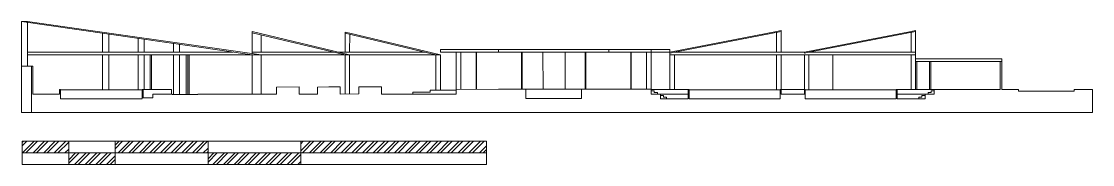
# Model space of a CAD drawing. Header units: metres. Extents: x -48 to 2360, y -1392 to 453.
# Drawn here: x 1280.3 to 1395.7, y 139.3 to 154.7 of the extents above; entities that cross this region are included whole.
import ezdxf

# ---------------------------------------------------------------- set-up
doc = ezdxf.new("R2010")
doc.units = ezdxf.units.M
for name, color, linetype, lineweight in [('corte1', 211, 'Continuous', 20), ('corte2', 213, 'Continuous', 9), ('corte3', 215, 'Continuous', 5), ('estructuras', 255, 'Continuous', 20), ('trazo', 7, 'Continuous', 18)]:
    doc.layers.add(name, color=color, linetype=linetype, lineweight=lineweight)

msp = doc.modelspace()

# ---------------------------------------------------------------- hatches: boundary and pattern name
at = {"layer": 'trazo', "ltscale": 7, "transparency": 33554559}
h = msp.add_hatch(dxfattribs=at)
h.set_pattern_fill('ANSI32', color=256, scale=0.085)
h.set_pattern_definition([(45, (392.8519, 21.33535), (-0.5724913, 0.5724913), []), (45, (393.2336, 21.33535), (-0.5724913, 0.5724913), [])])
h.paths.add_polyline_path([(1285.38, 140.59), (1285.38, 141.84), (1280.38, 141.84), (1280.38, 140.59)])
h.paths.add_polyline_path([(1290.38, 139.34), (1290.38, 140.59), (1285.38, 140.59), (1285.38, 139.34)])
h.paths.add_polyline_path([(1300.38, 140.59), (1300.38, 141.84), (1290.38, 141.84), (1290.38, 140.59)])
h.paths.add_polyline_path([(1310.38, 139.34), (1310.38, 140.59), (1300.38, 140.59), (1300.38, 139.34)])
h.paths.add_polyline_path([(1310.38, 141.84), (1310.38, 140.59), (1330.38, 140.59), (1330.38, 141.84)])

# ---------------------------------------------------------------- linework, layer by layer
at = {"layer": 'corte1', "ltscale": 7, "transparency": 33554687}
for points in [[(1305.12, 151.12), (1280.28, 154.72)], [(1280.28, 154.72), (1280.94, 154.72)], [(1306.12, 151.12), (1280.94, 154.72)], [(1315.63, 151.12), (1305.12, 153.63)], [(1305.12, 153.63), (1305.12, 153.51)], [(1315.15, 151.12), (1305.12, 153.51)], [(1315.64, 153.46), (1315.15, 153.57)], [(1315.15, 153.45), (1315.15, 153.57)], [(1324.92, 151.12), (1315.15, 153.45)], [(1325.42, 151.12), (1315.64, 153.46)], [(1350.11, 151.42), (1361.61, 153.65)], [(1350.61, 151.42), (1362.11, 153.65)], [(1361.61, 153.65), (1362.11, 153.75)], [(1362.11, 153.65), (1362.11, 153.75)], [(1364.61, 151.42), (1376.11, 153.65)], [(1365.11, 151.42), (1376.6, 153.65)], [(1376.11, 153.65), (1376.6, 153.74)], [(1376.6, 153.65), (1376.6, 153.74)], [(1331.66, 151.72), (1325.42, 151.72)], [(1325.42, 151.72), (1325.42, 151.42)], [(1325.42, 151.42), (1331.66, 151.42)], [(1331.66, 151.42), (1331.66, 151.72)], [(1343.56, 151.42), (1343.56, 151.72)], [(1343.56, 151.42), (1350.11, 151.42), (1350.11, 151.72), (1343.56, 151.72)], [(1350.61, 151.42), (1350.11, 151.32)], [(1350.11, 151.32), (1350.11, 151.42)], [(1364.61, 151.42), (1364.61, 151.32)], [(1365.11, 151.42), (1364.61, 151.32)], [(1364.61, 151.32), (1364.61, 151.42)], [(1305.12, 151.12), (1306.12, 151.12)], [(1315.15, 151.12), (1315.63, 151.12)], [(1324.92, 151.12), (1325.42, 151.12)], [(1343.56, 147.43), (1348.11, 147.43), (1348.11, 146.92), (1349.11, 146.92), (1349.11, 146.42), (1352.11, 146.42), (1352.11, 147.42), (1352.21, 147.42), (1352.21, 146.42), (1362.01, 146.42), (1362.01, 147.42), (1362.11, 147.42), (1362.11, 146.92), (1364.61, 146.92), (1364.61, 147.42), (1364.71, 147.42), (1364.71, 146.92), (1364.71, 146.42), (1374.51, 146.42), (1374.51, 147.42), (1374.61, 147.42), (1374.61, 146.42), (1377.61, 146.42), (1377.61, 146.92), (1378.61, 146.92), (1378.61, 147.42), (1385.72, 147.42), (1385.72, 150.42), (1385.87, 150.42), (1385.87, 147.42), (1387.66, 147.42), (1387.66, 147.22), (1393.66, 147.22), (1393.66, 147.42), (1395.66, 147.42), (1395.66, 146.92)], [(1385.72, 150.42), (1376.6, 150.42), (1376.6, 150.72), (1385.87, 150.72), (1385.87, 150.42)], [(1281.52, 146.92), (1281.52, 149.92), (1281.37, 149.92), (1281.37, 146.92), (1281.37, 144.92), (1395.66, 144.92), (1395.66, 146.92)], [(1307.75, 146.92), (1307.75, 147.67), (1310.19, 147.68), (1310.19, 146.92), (1312.19, 146.92), (1312.19, 147.67), (1313.41, 147.68), (1314.63, 147.68), (1314.63, 146.92), (1316.62, 146.93), (1316.62, 147.68), (1319.06, 147.7), (1319.07, 146.92), (1322.44, 146.92), (1322.44, 147.12), (1324.3, 147.12), (1324.3, 147.32), (1327.11, 147.32)], [(1281.52, 146.92), (1284.4, 146.92), (1284.4, 147.42), (1284.5, 147.42), (1284.5, 146.42), (1293.28, 146.42), (1293.28, 146.42)], [(1293.28, 146.42), (1293.28, 146.92), (1293.28, 147.42), (1293.38, 147.42), (1293.38, 146.92), (1293.38, 146.52), (1294.44, 146.52), (1294.44, 146.52)], [(1294.44, 146.52), (1294.44, 146.92), (1296.53, 146.92)], [(1296.53, 146.92), (1296.53, 146.87), (1299.27, 146.87), (1299.27, 146.92)], [(1299.27, 146.92), (1307.75, 146.92)], [(1322.44, 146.92), (1327.11, 146.92), (1327.11, 147.42), (1334.63, 147.43), (1334.63, 146.43)], [(1340.6, 147.43), (1340.6, 146.43)], [(1334.63, 146.43), (1340.6, 146.43)]]:
    msp.add_lwpolyline(points, dxfattribs=at)
at = {"layer": 'corte2', "ltscale": 7, "transparency": 33554687}
for points in [[(1327.61, 147.42), (1327.61, 151.42), (1327.11, 151.42), (1327.11, 148.96), (1327.11, 147.42)], [(1343.56, 151.72), (1331.66, 151.72)], [(1331.66, 151.42), (1343.56, 151.42)], [(1348.11, 147.43), (1348.11, 151.43), (1347.61, 151.43), (1347.61, 148.97), (1347.61, 147.43)], [(1365.11, 151.42), (1376.6, 151.42), (1376.6, 151.12), (1350.11, 151.12)], [(1350.61, 151.42), (1364.61, 151.42)], [(1331.66, 147.43), (1343.56, 147.43)], [(1348.45, 147.08), (1348.45, 147.18), (1348.45, 147.25), (1348.11, 147.25)], [(1348.78, 146.92), (1348.78, 147.02), (1348.78, 147.08), (1348.45, 147.08)], [(1349.11, 146.92), (1349.11, 146.82), (1349.11, 146.75), (1349.45, 146.75), (1349.45, 146.65), (1349.45, 146.59), (1349.78, 146.59), (1349.78, 146.42)], [(1349.11, 146.92), (1352.11, 146.92)], [(1374.61, 146.92), (1377.61, 146.92)], [(1377.61, 146.92), (1377.61, 146.82), (1377.61, 146.75), (1377.28, 146.75), (1377.28, 146.65), (1377.28, 146.59), (1376.95, 146.59), (1376.95, 146.42)], [(1377.95, 146.92), (1377.95, 147.02), (1377.95, 147.08), (1378.28, 147.08)], [(1378.28, 147.08), (1378.28, 147.18), (1378.28, 147.25), (1378.61, 147.25)]]:
    msp.add_lwpolyline(points, dxfattribs=at)
at = {"layer": 'corte3', "ltscale": 7, "transparency": 33554585}
for points in [[(1280.28, 154.72), (1280.28, 146.92)], [(1280.94, 154.63), (1280.94, 149.92)], [(1289.02, 153.45), (1289.02, 151.42)], [(1305.12, 153.63), (1305.12, 151.26)], [(1315.15, 153.57), (1315.15, 151.42)], [(1361.61, 153.55), (1361.61, 151.42)], [(1362.11, 153.75), (1362.11, 151.42)], [(1376.1, 153.55), (1376.1, 151.42)], [(1376.6, 153.74), (1376.6, 147.42)], [(1289.68, 153.36), (1289.68, 151.42)], [(1292.85, 152.9), (1292.85, 151.42)], [(1293.51, 152.8), (1293.51, 151.42)], [(1296.65, 152.35), (1296.65, 151.42)], [(1306.12, 153.27), (1306.12, 151.42)], [(1315.64, 153.34), (1315.63, 151.42)], [(1280.94, 151.12), (1280.94, 151.42), (1303.06, 151.42)], [(1297.31, 152.25), (1297.31, 151.42)], [(1313.89, 151.42), (1305.12, 151.42)], [(1323.68, 151.42), (1314.38, 151.42)], [(1325.42, 151.72), (1325.42, 151.42)], [(1327.11, 151.42), (1325.42, 151.42)], [(1329.26, 151.42), (1329.26, 147.42)], [(1329.31, 151.42), (1329.31, 147.42)], [(1334.16, 151.42), (1334.16, 147.43)], [(1334.21, 151.42), (1334.21, 147.43)], [(1336.45, 151.42), (1336.49, 147.4)], [(1338.86, 151.42), (1338.86, 147.43)], [(1341.01, 151.42), (1341.01, 147.43)], [(1341.06, 151.42), (1341.06, 147.43)], [(1345.91, 151.42), (1345.91, 147.43)], [(1345.96, 151.42), (1345.96, 147.43)], [(1348.11, 151.72), (1348.11, 147.43)], [(1350.11, 151.72), (1350.11, 147.42)], [(1365.11, 151.42), (1365.11, 151.42)], [(1305.12, 151.12), (1280.94, 151.12)], [(1289.02, 151.12), (1289.02, 147.37)], [(1289.68, 151.12), (1289.68, 147.37)], [(1292.85, 151.12), (1292.85, 147.37)], [(1293.51, 151.12), (1293.51, 147.42)], [(1294.15, 151.12), (1294.15, 147.42)], [(1294.28, 151.12), (1294.28, 147.42)], [(1296.65, 151.12), (1296.65, 146.92)], [(1297.31, 151.12), (1297.31, 146.92)], [(1298.02, 151.12), (1298.02, 146.87)], [(1298.22, 151.12), (1298.22, 146.87)], [(1298.35, 151.12), (1298.35, 146.87)], [(1325.42, 151.12), (1305.12, 151.12)], [(1305.12, 151.12), (1305.12, 146.92)], [(1306.12, 151.12), (1306.12, 146.92)], [(1315.15, 151.12), (1315.15, 146.92)], [(1315.63, 151.12), (1315.63, 146.92)], [(1324.92, 151.12), (1324.92, 147.32)], [(1325.42, 151.12), (1325.42, 147.32)], [(1350.61, 151.12), (1350.61, 147.42)], [(1361.61, 151.12), (1361.61, 147.37)], [(1362.11, 151.12), (1362.11, 147.42)], [(1364.61, 151.12), (1364.61, 147.42)], [(1365.11, 151.12), (1365.11, 147.37)], [(1367.68, 151.12), (1367.68, 147.37)], [(1376.1, 151.12), (1376.1, 147.42)], [(1376.72, 150.42), (1376.72, 147.42)], [(1378.08, 150.42), (1378.08, 147.42)], [(1378.23, 150.42), (1378.23, 147.42)], [(1281.37, 149.92), (1280.28, 149.92), (1280.28, 144.92), (1281.37, 144.92)], [(1284.5, 147.42), (1284.5, 147.39), (1284.5, 147.37), (1293.28, 147.37)], [(1293.38, 147.42), (1296.46, 147.42)], [(1296.46, 147.42), (1296.46, 146.92)], [(1348.11, 147.42), (1352.11, 147.42)], [(1352.21, 147.42), (1352.21, 147.37), (1362.01, 147.37)], [(1364.61, 147.42), (1362.11, 147.42)], [(1364.71, 147.42), (1364.71, 147.37), (1374.51, 147.37)], [(1378.61, 147.42), (1374.61, 147.42)]]:
    msp.add_lwpolyline(points, dxfattribs=at)
at = {"layer": 'estructuras', "ltscale": 7, "transparency": 33554559}
for points in [[(1330.38, 139.34), (1330.38, 141.84), (1280.38, 141.84), (1280.38, 139.34), (1330.38, 139.34)], [(1285.38, 139.34), (1285.38, 141.84)], [(1290.38, 141.84), (1290.38, 139.34)], [(1300.38, 139.34), (1300.38, 141.84)], [(1310.38, 141.84), (1310.38, 139.34)], [(1280.38, 140.59), (1330.38, 140.59)]]:
    msp.add_lwpolyline(points, dxfattribs=at)

doc.saveas('drawing.dxf')
